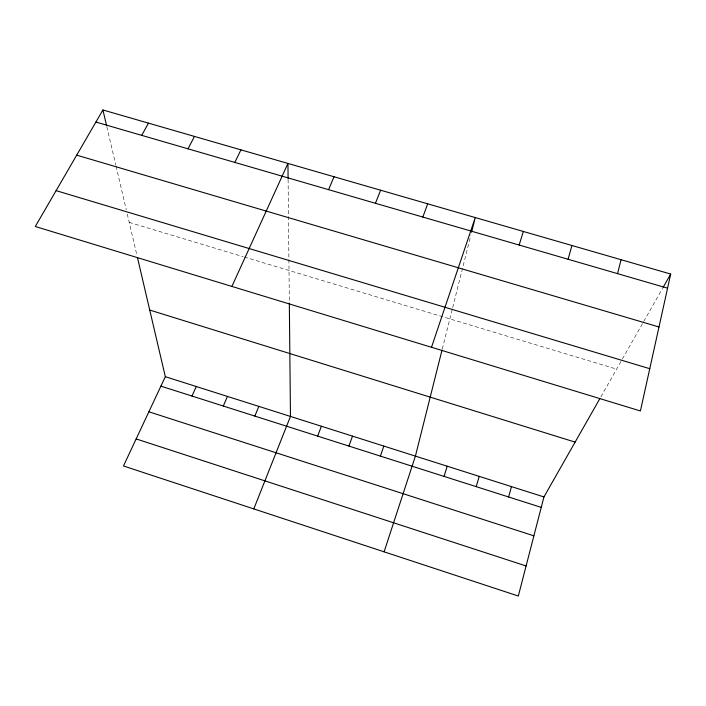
<?xml version="1.0" encoding="UTF-8"?>
<svg xmlns="http://www.w3.org/2000/svg" width="706" height="706" viewBox="0 0 706 706"><rect width="100%" height="100%" fill="white"/><g stroke="black" fill="none" stroke-linecap="round" stroke-linejoin="round"><path stroke-width="0.53" stroke-dasharray="3.53 2.65" d="M442.283 349.011L452.405 308.654M452.67 307.631L470.787 235.407M600.859 396.851L621.845 359.945M622.365 359.027L643.175 322.43M643.713 321.486L662.581 288.313M129.224 222.381L243.235 256.702M244.294 257.019L616.629 369.114M106.827 126.665L115.819 165.107M116.066 166.148L126.286 209.814M127.265 214.006L137.035 255.766M288.101 179.439L288.895 258.546M288.904 259.631L289.328 301.965"/><path stroke-width="1.06" d="M670.7 274.043L640.413 410.963L35.3 226.502L102.917 109.968L670.7 274.043L663.119 287.36M442.018 350.07L415.41 456.111L384.099 551.827M471.573 232.256L475.262 217.563L431.498 347.281M617.565 273.646L621.051 259.693M599.791 398.731L543.947 496.927L518.319 596.032L123.471 465.978L165.328 376.695L137.511 257.814M508.611 496.989L511.471 486.61M568.092 259.27L571.931 245.494M476.215 486.655L479.224 476.373M519.148 245.044L523.34 231.453M444.048 476.4L447.207 466.207M380.393 456.111L383.843 446.086M348.905 446.077L352.506 436.131M422.832 217.06L427.695 203.813M317.638 436.105L321.38 426.248M253.798 508.911L290.466 416.434L289.336 303.033M375.442 203.284L380.622 190.214M254.831 416.081L258.846 406.391M328.546 189.658L334.044 176.756M223.29 406.029L227.447 396.419M191.988 396.048L196.277 386.526M231.886 286.424L287.942 163.43L288.092 178.371M234.833 162.424L240.949 149.849M188.025 148.825L194.45 136.417M141.721 135.367L148.445 123.118M95.91 122.05L667.576 288.18M76.698 155.152L658.989 326.984M56.109 190.638L649.758 368.691M149.734 310.058L575.116 442.115M165.328 376.695L543.947 496.927M160.897 386.138L541.246 507.385M148.878 411.792L533.886 535.828M136.152 438.92L526.094 565.956M102.917 109.968L106.58 125.624"/></g></svg>
